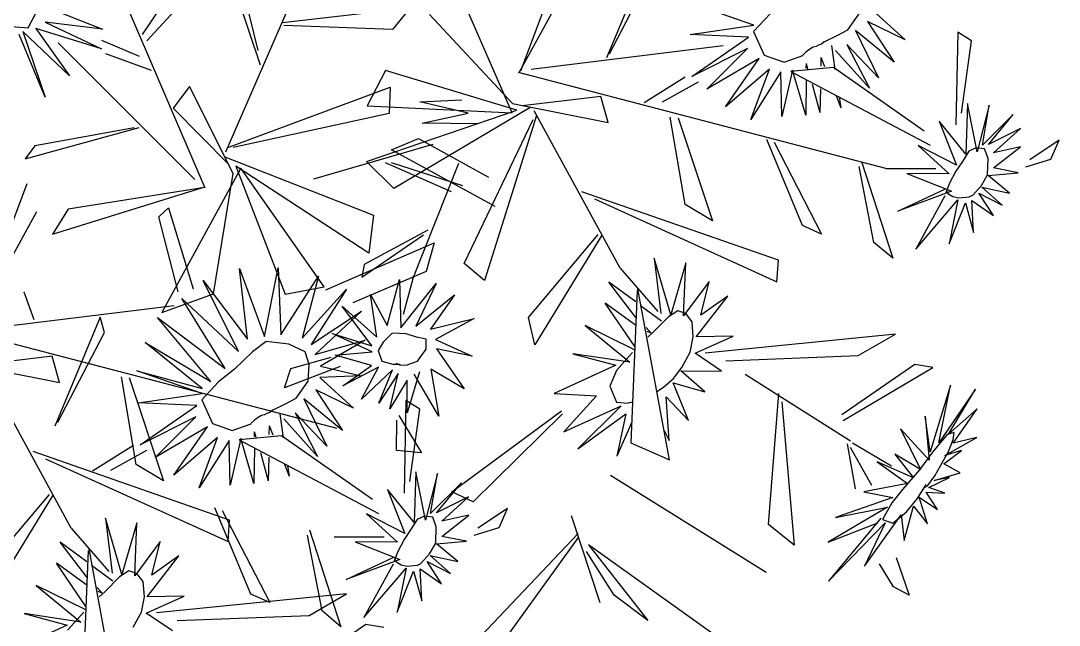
# Model space of a CAD drawing. Header units: millimetres. Extents: x -2729 to 15248, y -12439 to 5292.
# Drawn here: x 3927.3 to 3991.3, y -11001.3 to -10964 of the extents above; entities that cross this region are included whole.
import ezdxf

# ---------------------------------------------------------------- set-up
doc = ezdxf.new("R2010")
doc.units = ezdxf.units.MM

# ---------------------------------------------------------------- blocks, each defined once
blk = doc.blocks.new('aerysty')
at = {"color": 86, "linetype": 'Continuous'}
for p, q in [((-18.673, 3.321, 0.09), (-18.796, 2.225, 0.09)), ((-17.186, 1.346, 0.09), (-18.673, 3.321, 0.09)), ((-18.796, 2.225, 0.09), (-18.077, 0.72, 0.09)), ((-13.112, -4.802, 0.09), (-14.326, -2.398, 0.09)), ((-12.815, -4.82, 0.09), (-12.65, -2.023, 0.09)), ((-15.07, -3.094, 0.09), (-13.027, -5.053, 0.09)), ((-11.997, -6.073, 0.09), (-6.198, -3.302, 0.09)), ((-6.198, -3.302, 0.09), (-6.654, -4.328, 0.09)), ((-13.146, -9.856, 0.09), (-20.061, -4.295, 0.09)), ((-20.061, -4.295, 0.09), (-19.881, -6.332, 0.09)), ((-6.654, -4.328, 0.09), (-11.746, -6.339, 0.09)), ((7.306, -5.445, 0.09), (8.56, -4.411, 0.09)), ((8.56, -4.411, 0.09), (9.813, -4.639, 0.09)), ((-27.412, -4.991, 0.09), (-27.106, -14.852, 0.09)), ((-22.786, -16.103, 0.09), (-22.416, -4.804, 0.09)), ((-12.791, -4.994, 0.09), (-12.994, -12.668, 0.09)), ((9.813, -4.639, 0.09), (7.79, -5.475, 0.09)), ((-19.881, -6.332, 0.09), (-12.805, -10.305, 0.09)), ((-5.758, -6.366, 0.09), (-13.267, -15.458, 0.09)), ((-8.14, -7.533, 0.09), (-5.758, -6.366, 0.09)), ((-12.949, -14.137, 0.09), (-8.14, -7.533, 0.09)), ((-28.944, -9.197, 0.09), (-28.819, -11.794, 0.09)), ((-27.106, -14.852, 0.09), (-28.944, -9.197, 0.09)), ((1.928, -14.05, 0.09), (-1.965, -9.111, 0.09)), ((-1.965, -9.111, 0.09), (-1.804, -10.619, 0.09)), ((-1.804, -10.619, 0.09), (1.584, -13.982, 0.09)), ((11.872, -13.564, 0.09), (7.052, -10.475, 0.09)), ((7.847, -10.577, 0.09), (11.892, -12.557, 0.09)), ((4.121, -20.751, 0.09), (5.131, -11.086, 0.09)), ((-28.819, -11.794, 0.09), (-27.522, -14.708, 0.09)), ((5.64, -11.875, 0.09), (5.789, -18.72, 0.09)), ((-29.691, -12.256, 0.09), (-26.219, -16.712, 0.09)), ((2.413, -12.546, 0.09), (-5.296, -34.666, 0.09)), ((11.892, -12.557, 0.09), (11.872, -13.564, 0.09)), ((-20.425, -16.184, 0.09), (-19.964, -13.618, 0.09)), ((-19.964, -13.618, 0.09), (-12.285, -21.117, 0.09)), ((-3.17, -13.59, 0.09), (-3.389, -14.856, 0.09)), ((-0.079, -19.189, 0.09), (-3.17, -13.59, 0.09)), ((-9.159, -26.439, 0.09), (-7.143, -14.238, 0.09)), ((-7.143, -14.238, 0.09), (-5.988, -14.895, 0.09)), ((-5.988, -14.895, 0.09), (-9.233, -27.327, 0.09)), ((-3.389, -14.856, 0.09), (-0.207, -19.647, 0.09)), ((-37.864, -15.986, 0.09), (-27.091, -15.612, 0.09)), ((-26.883, -15.758, 0.09), (-37.511, -17.574, 0.09)), ((-12.409, -21.1, 0.09), (-20.425, -16.184, 0.09)), ((5.789, -18.72, 0.09), (4.121, -20.751, 0.09)), ((-6.243, -19.64, 0.09), (-6.342, -21.603, 0.09)), ((-2.125, -24.942, 0.09), (-6.243, -19.64, 0.09)), ((-30.543, -21.047, 0.09), (-29.289, -20.013, 0.09)), ((-28.036, -20.242, 0.09), (-30.059, -21.078, 0.09)), ((-29.289, -20.013, 0.09), (-28.036, -20.242, 0.09)), ((-29.086, -23.68, 0.09), (-21.172, -20.839, 0.09)), ((-21.282, -20.685, 0.09), (-28.87, -22.237, 0.09)), ((-6.342, -21.603, 0.09), (-2.365, -25.368, 0.09)), ((-28.87, -22.237, 0.09), (-29.086, -23.68, 0.09)), ((-38.387, -22.488, 0.09), (-38.843, -23.514, 0.09)), ((-11.841, -22.736, 0.09), (-6.716, -32.563, 0.09)), ((-38.843, -23.514, 0.09), (-43.935, -25.525, 0.09)), ((-39.814, -24.713, 0.09), (-39.653, -26.221, 0.09)), ((-35.921, -29.653, 0.09), (-39.814, -24.713, 0.09)), ((-10.783, -24.813, 0.09), (-18.703, -24.477, 0.09)), ((-18.703, -24.477, 0.09), (-17.522, -25.743, 0.09)), ((-37.947, -25.553, 0.09), (-45.456, -34.644, 0.09)), ((-40.329, -26.719, 0.09), (-37.947, -25.553, 0.09)), ((-17.522, -25.743, 0.09), (-10.866, -25.009, 0.09)), ((3.103, -25.107, 0.09), (-4.704, -34.118, 0.09)), ((-1.846, -26.292, 0.09), (0.416, -25.139, 0.09)), ((-39.653, -26.221, 0.09), (-36.265, -29.584, 0.09)), ((-25.977, -29.166, 0.09), (-30.797, -26.078, 0.09)), ((-30.002, -26.179, 0.09), (-25.957, -28.16, 0.09)), ((-2.508, -27.199, 0.09), (0.219, -25.983, 0.09)), ((-45.138, -33.323, 0.09), (-40.329, -26.719, 0.09)), ((-33.728, -36.353, 0.09), (-32.718, -26.688, 0.09)), ((-28.14, -26.567, 0.09), (-28.866, -27.927, 0.09)), ((-26.988, -29.017, 0.09), (-28.14, -26.567, 0.09)), ((-32.209, -27.477, 0.09), (-32.06, -34.323, 0.09)), ((-28.866, -27.927, 0.09), (-27.3, -28.946, 0.09)), ((-25.957, -28.16, 0.09), (-25.977, -29.166, 0.09)), ((-7.093, -33.91, 0.09), (-4.78, -28.353, 0.09)), ((-4.78, -28.353, 0.09), (-3.686, -29.626, 0.09)), ((-41.019, -29.193, 0.09), (-41.238, -30.459, 0.09)), ((-37.928, -34.792, 0.09), (-41.019, -29.193, 0.09)), ((-6.881, -32.277, 0.09), (-17.129, -29.27, 0.09)), ((-17.129, -29.27, 0.09), (-16.959, -30.886, 0.09)), ((-3.686, -29.626, 0.09), (-6.875, -33.336, 0.09)), ((-41.238, -30.459, 0.09), (-38.056, -35.25, 0.09)), ((5.645, -32.093, 0.09), (-1.517, -30.666, 0.09)), ((-1.201, -30.655, 0.09), (4.997, -31.342, 0.09)), ((-16.959, -30.886, 0.09), (-7.206, -32.316, 0.09)), ((-12.963, -31.273, 0.09), (-13.624, -38.532, 0.09)), ((-29.776, -31.732, 0.09), (-37.484, -53.853, 0.09)), ((-18.661, -32.564, 0.09), (-22.794, -35.247, 0.09)), ((-19.507, -32.999, 0.09), (-21.675, -32.257, 0.09)), ((-16.933, -33.136, 0.09), (-18.661, -32.564, 0.09)), ((-12.111, -37.52, 0.09), (-11.689, -32.611, 0.09)), ((-52.153, -32.805, 0.09), (-44.473, -40.304, 0.09)), ((-23.067, -37.074, 0.09), (-16.933, -33.136, 0.09)), ((-19.507, -32.999, 0.09), (-12.002, -34.616, 0.09)), ((-6.651, -32.843, 0.09), (-15.539, -37.077, 0.09)), ((-41.348, -45.625, 0.09), (-39.332, -33.424, 0.09)), ((-39.332, -33.424, 0.09), (-38.176, -34.081, 0.09)), ((-26.493, -33.704, 0.09), (-29.511, -35.812, 0.09)), ((-21.17, -35.667, 0.09), (-16.886, -33.95, 0.09)), ((-16.497, -33.892, 0.09), (-20.435, -35.977, 0.09)), ((-15.085, -39.404, 0.09), (-7.291, -33.463, 0.09)), ((-13.018, -33.635, 0.09), (-14.295, -38.07, 0.09)), ((-12.195, -41.285, 0.09), (-7.585, -33.622, 0.09)), ((-7.291, -33.463, 0.09), (-9.758, -41.557, 0.09)), ((-7.585, -33.622, 0.09), (-2.102, -42.159, 0.09)), ((-5.366, -41.23, 0.09), (-7.093, -33.91, 0.09)), ((-38.176, -34.081, 0.09), (-41.421, -46.513, 0.09)), ((-32.06, -34.323, 0.09), (-33.728, -36.353, 0.09)), ((-28.303, -36.166, 0.09), (-26.323, -34.491, 0.09)), ((-14.489, -38.412, 0.09), (-13.714, -34.024, 0.09)), ((-5.265, -34.637, 0.09), (3.223, -35.391, 0.09)), ((4.298, -36.855, 0.09), (-5.157, -34.628, 0.09)), ((-44.598, -40.286, 0.09), (-52.613, -35.37, 0.09)), ((-29.511, -35.812, 0.09), (-28.303, -36.166, 0.09)), ((-20.435, -35.977, 0.09), (-21.17, -35.667, 0.09)), ((-19.705, -36.14, 0.09), (-19.805, -45.939, 0.09)), ((-17.59, -37.212, 0.09), (-19.705, -36.14, 0.09)), ((-11.934, -36.586, 0.09), (-17.821, -41.514, 0.09)), ((-15.539, -37.077, 0.09), (-15.085, -39.404, 0.09)), ((-24.677, -39.021, 0.09), (-22.964, -37.265, 0.09)), ((-22.964, -37.265, 0.09), (-19.75, -45.61, 0.09)), ((-19.709, -46.826, 0.09), (-17.59, -37.212, 0.09)), ((-13.624, -38.532, 0.09), (-12.111, -37.52, 0.09)), ((-38.431, -38.827, 0.09), (-38.531, -40.79, 0.09)), ((-34.314, -44.129, 0.09), (-38.431, -38.827, 0.09)), ((-19.805, -45.939, 0.09), (-24.677, -39.021, 0.09)), ((-11.833, -39.894, 0.09), (-18.953, -46.712, 0.09)), ((-10.453, -40.753, 0.09), (-11.833, -39.894, 0.09)), ((-39.695, -41.895, 0.09), (-37.433, -40.742, 0.09)), ((-38.531, -40.79, 0.09), (-34.554, -44.555, 0.09)), ((-19.122, -46.992, 0.09), (-10.453, -40.753, 0.09)), ((-40.357, -42.801, 0.09), (-37.63, -41.585, 0.09)), ((-9.758, -41.557, 0.09), (-12.195, -41.285, 0.09)), ((-44.03, -41.922, 0.09), (-38.905, -51.75, 0.09)), ((-29.854, -44.693, 0.09), (-27.117, -42.687, 0.09)), ((-27.117, -42.687, 0.09), (-20.279, -45.822, 0.09)), ((-7.428, -42.609, 0.09), (-10.938, -48.312, 0.09)), ((-10.834, -48.498, 0.09), (-5.704, -42.455, 0.09)), ((-5.704, -42.455, 0.09), (-7.428, -42.609, 0.09)), ((-42.972, -43.999, 0.09), (-50.892, -43.663, 0.09)), ((-49.711, -44.929, 0.09), (-43.055, -44.196, 0.09)), ((-24.256, -47.962, 0.09), (-27.567, -43.9, 0.09)), ((-29.086, -44.293, 0.09), (-36.893, -53.304, 0.09)), ((-19.75, -45.61, 0.09), (-29.854, -44.693, 0.09)), ((-28.236, -44.577, 0.09), (-25.062, -48.146, 0.09)), ((-20.279, -45.822, 0.09), (-17.316, -51.061, 0.09)), ((-32.204, -47.696, 0.09), (-39.366, -46.269, 0.09)), ((-39.05, -46.258, 0.09), (-32.852, -46.945, 0.09)), ((-18.992, -51.141, 0.09), (-19.96, -46.346, 0.09)), ((-32.852, -46.945, 0.09), (-32.204, -47.696, 0.09)), ((-29.601, -53.001, 0.09), (-22.036, -46.908, 0.09)), ((-21.976, -46.817, 0.09), (-27.785, -53.052, 0.09)), ((-9.261, -66.446, 0.09), (-21.98, -46.775, 0.09)), ((-8.546, -48.939, 0.09), (-19.448, -46.946, 0.09)), ((-39.281, -53.096, 0.09), (-36.968, -47.539, 0.09)), ((-36.968, -47.539, 0.09), (-35.875, -48.812, 0.09)), ((-25.062, -48.146, 0.09), (-24.256, -47.962, 0.09)), ((-19.597, -59.274, 0.09), (-21.911, -47.578, 0.09)), ((-5.955, -58.375, 0.09), (-13.771, -48.177, 0.09)), ((-35.875, -48.812, 0.09), (-39.064, -52.522, 0.09)), ((-13.115, -48.781, 0.09), (-4.726, -57.867, 0.09)), ((-34.626, -50.993, 0.09), (-33.551, -52.458, 0.09)), ((-17.316, -51.061, 0.09), (-18.992, -51.141, 0.09)), ((-26.671, -56.989, 0.09), (-21.145, -52.214, 0.09)), ((-21.331, -52.47, 0.09), (-25.68, -56.938, 0.09)), ((-27.785, -53.052, 0.09), (-29.601, -53.001, 0.09)), ((-27.89, -56.041, 0.09), (-37.345, -53.815, 0.09)), ((-17.801, -53.562, 0.09), (-18.516, -56.461, 0.09)), ((-37.454, -53.823, 0.09), (-28.966, -54.577, 0.09)), ((-11.03, -53.974, 0.09), (-16.444, -54.799, 0.09)), ((-17.492, -54.642, 0.09), (-17.971, -57.134, 0.09)), ((-16.255, -55.25, 0.09), (-9.542, -55.258, 0.09)), ((-25.68, -56.938, 0.09), (-26.671, -56.989, 0.09))]:
    blk.add_line(p, q, dxfattribs=at)
at = {"color": 221, "linetype": 'Continuous'}
for p, q in [((-14.398, 1.801, 0.09), (-13.3, 0.461, 0.09)), ((-13.948, 0.481, 0.09), (-14.398, 1.801, 0.09)), ((-13.317, 1.824, 0.09), (-12.813, 0.639, 0.09)), ((-13.3, 0.461, 0.09), (-13.317, 1.824, 0.09)), ((-12.813, 0.639, 0.09), (-12.22, 1.638, 0.09)), ((-12.22, 1.638, 0.09), (-12.473, 0.625, 0.09)), ((-12.473, 0.625, 0.09), (-11.251, 1.332, 0.09)), ((-11.925, 0.658, 0.09), (-10.65, 1.72, 0.09)), ((-11.251, 1.332, 0.09), (-11.925, 0.658, 0.09)), ((-10.65, 1.72, 0.09), (-10.74, 0.579, 0.09)), ((-10.284, 0.333, 0.09), (-8.262, 1.353, 0.09)), ((-8.262, 1.353, 0.09), (-9.356, 0.345, 0.09)), ((-16.047, 1.181, 0.09), (-13.948, 0.481, 0.09)), ((-14.835, 0.141, 0.09), (-16.047, 1.181, 0.09)), ((-10.74, 0.579, 0.09), (-9.448, 1.02, 0.09)), ((-9.448, 1.02, 0.09), (-10.284, 0.333, 0.09)), ((-18.722, 0.03, 0.09), (-14.835, 0.141, 0.09)), ((-15.787, -0.405, 0.09), (-18.722, 0.03, 0.09)), ((-9.356, 0.345, 0.09), (-6.789, 0.394, 0.09)), ((-6.789, 0.394, 0.09), (-9.07, -0.205, 0.09)), ((-20.736, -1.301, 0.09), (-15.787, -0.405, 0.09)), ((-13.008, -0.601, 0.09), (-14.925, -2.556, 0.09)), ((-12.941, -2.914, 0.09), (-13.008, -0.601, 0.09)), ((-12.506, -0.502, 0.09), (-12.941, -2.914, 0.09)), ((-11.925, -2.263, 0.09), (-12.506, -0.502, 0.09)), ((-11.842, -0.42, 0.09), (-11.925, -2.263, 0.09)), ((-10.434, -2.84, 0.09), (-11.842, -0.42, 0.09)), ((-11.051, -0.298, 0.09), (-10.434, -2.84, 0.09)), ((-8.954, -2.023, 0.09), (-11.051, -0.298, 0.09)), ((-10.589, -0.533, 0.09), (-8.954, -2.023, 0.09)), ((-6.483, -1.791, 0.09), (-10.589, -0.533, 0.09)), ((-5.834, -0.365, 0.09), (-9.839, -0.405, 0.09)), ((-9.839, -0.405, 0.09), (-6.483, -1.791, 0.09)), ((-9.07, -0.205, 0.09), (-5.834, -0.365, 0.09)), ((-15.693, -0.779, 0.09), (-20.736, -1.301, 0.09)), ((-18.732, -2.651, 0.09), (-16.042, -0.766, 0.09)), ((-14.914, -0.819, 0.09), (-18.732, -2.651, 0.09)), ((-17.216, -3.135, 0.09), (-14.914, -0.819, 0.09)), ((-14.215, -0.875, 0.09), (-17.216, -3.135, 0.09)), ((-14.925, -2.556, 0.09), (-14.215, -0.875, 0.09)), ((3.691, -5.428, 0.09), (4.334, -6.944, 0.09)), ((3.719, -7.042, 0.09), (3.691, -5.428, 0.09)), ((4.334, -6.944, 0.09), (4.523, -5.323, 0.09)), ((4.523, -5.323, 0.09), (4.75, -6.992, 0.09)), ((4.75, -6.992, 0.09), (5.383, -5.367, 0.09)), ((5.383, -5.367, 0.09), (5.556, -7.07, 0.09)), ((5.556, -7.07, 0.09), (6.737, -5.623, 0.09)), ((6.737, -5.623, 0.09), (6.136, -7.045, 0.09)), ((2.141, -5.869, 0.09), (3.719, -7.042, 0.09)), ((3.384, -7.299, 0.09), (2.141, -5.869, 0.09)), ((6.136, -7.045, 0.09), (8.146, -6.387, 0.09)), ((8.146, -6.387, 0.09), (6.913, -7.577, 0.09)), ((0.713, -6.723, 0.09), (3.384, -7.299, 0.09)), ((3.267, -7.779, 0.09), (0.713, -6.723, 0.09)), ((6.913, -7.577, 0.09), (9.085, -7.037, 0.09)), ((9.085, -7.037, 0.09), (7.157, -8.12, 0.09)), ((-0.704, -8.248, 0.09), (3.267, -7.779, 0.09)), ((3.031, -8.581, 0.09), (-0.704, -8.248, 0.09)), ((9.563, -7.883, 0.09), (6.921, -8.409, 0.09)), ((7.157, -8.12, 0.09), (9.563, -7.883, 0.09)), ((3.502, -8.403, 0.09), (0.632, -10.473, 0.09)), ((0.632, -10.473, 0.09), (3.364, -8.816, 0.09)), ((2.862, -11.304, 0.09), (3.502, -8.403, 0.09)), ((3.354, -8.686, 0.09), (3.26, -8.513, 0.09)), ((5.895, -8.941, 0.09), (6.664, -11.45, 0.09)), ((8.537, -10.602, 0.09), (5.895, -8.941, 0.09)), ((6.398, -8.44, 0.09), (8.537, -10.602, 0.09)), ((9.207, -9.436, 0.09), (6.398, -8.44, 0.09)), ((6.921, -8.409, 0.09), (9.207, -9.436, 0.09)), ((4.309, -9.124, 0.09), (2.862, -11.304, 0.09)), ((4.702, -11.693, 0.09), (4.309, -9.124, 0.09)), ((4.998, -9.04, 0.09), (4.702, -11.693, 0.09)), ((6.664, -11.45, 0.09), (4.998, -9.04, 0.09)), ((2.413, -12.546, 0.09), (4.127, -9.983, 0.09)), ((-17.294, -14.001, 0.09), (-15.896, -16.081, 0.09)), ((-16.851, -15.954, 0.09), (-17.294, -14.001, 0.09)), ((-15.014, -16.093, 0.09), (-13.632, -14.008, 0.09)), ((-13.632, -14.008, 0.09), (-13.625, -15.975, 0.09)), ((-18.992, -14.294, 0.09), (-16.851, -15.954, 0.09)), ((-18.653, -14.899, 0.09), (-18.992, -14.294, 0.09)), ((-15.896, -16.081, 0.09), (-15.27, -14.156, 0.09)), ((-15.27, -14.156, 0.09), (-15.014, -16.093, 0.09)), ((-13.625, -15.975, 0.09), (-11.445, -14.602, 0.09)), ((-11.445, -14.602, 0.09), (-12.754, -16.48, 0.09)), ((8.141, -15.782, 0.09), (8.445, -18.854, 0.09)), ((9.318, -18.555, 0.09), (8.141, -15.782, 0.09)), ((9.665, -15.976, 0.09), (9.318, -18.555, 0.09)), ((10.089, -18.767, 0.09), (9.665, -15.976, 0.09)), ((-19.331, -16.855, 0.09), (-21.582, -16.442, 0.09)), ((-19.105, -17.434, 0.09), (-21.582, -16.442, 0.09)), ((-12.754, -16.48, 0.09), (-9.57, -16.263, 0.09)), ((-9.57, -16.263, 0.09), (-11.478, -16.993, 0.09)), ((5.951, -16.155, 0.09), (6.733, -19.19, 0.09)), ((7.425, -18.811, 0.09), (5.951, -16.155, 0.09)), ((6.806, -16.048, 0.09), (7.425, -18.811, 0.09)), ((8.445, -18.854, 0.09), (6.806, -16.048, 0.09)), ((-11.478, -16.993, 0.09), (-9.473, -17.721, 0.09)), ((4.455, -17.646, 0.09), (3.968, -16.947, 0.09)), ((4.467, -17.397, 0.09), (3.968, -16.947, 0.09)), ((-22.554, -18.705, 0.09), (-19.105, -17.434, 0.09)), ((-18.863, -17.937, 0.09), (-22.554, -18.705, 0.09)), ((-22.171, -19.99, 0.09), (-18.863, -17.937, 0.09)), ((-9.473, -17.721, 0.09), (-12.107, -17.845, 0.09)), ((-12.107, -17.845, 0.09), (-9.315, -19.555, 0.09)), ((4.197, -19.233, 0.09), (3.01, -17.85, 0.09)), ((4.251, -18.642, 0.09), (3.01, -17.85, 0.09)), ((-12.488, -18.547, 0.09), (-10.155, -21.327, 0.09)), ((-9.315, -19.555, 0.09), (-12.488, -18.547, 0.09)), ((4.19, -19.667, 0.09), (2.393, -18.495, 0.09)), ((2.393, -18.495, 0.09), (4.249, -20.714, 0.09)), ((5.753, -18.553, 0.09), (6.859, -19.547, 0.09)), ((-16.331, -19.015, 0.09), (-17.845, -22.214, 0.09)), ((-15.975, -22.561, 0.09), (-16.331, -19.015, 0.09)), ((-15.527, -19.188, 0.09), (-15.975, -22.561, 0.09)), ((-14.108, -18.915, 0.09), (-14.16, -19.175, 0.09)), ((-13.991, -19.368, 0.09), (-14.108, -18.915, 0.09)), ((-13.048, -20.424, 0.09), (-13.115, -18.796, 0.09)), ((-10.155, -21.327, 0.09), (-12.753, -19.089, 0.09)), ((5.521, -19.172, 0.09), (5.874, -19.678, 0.09)), ((-19.206, -19.56, 0.09), (-22.171, -19.99, 0.09)), ((-20.543, -21.811, 0.09), (-19.206, -19.56, 0.09)), ((-16.955, -19.616, 0.09), (-20.543, -21.811, 0.09)), ((-17.845, -22.214, 0.09), (-16.955, -19.616, 0.09)), ((-15.358, -19.292, 0.09), (-14.146, -22.289, 0.09)), ((-11.841, -22.736, 0.09), (-12.762, -19.318, 0.09)), ((1.489, -19.665, 0.09), (3.744, -21.255, 0.09)), ((4.249, -20.714, 0.09), (1.489, -19.665, 0.09)), ((5.427, -19.392, 0.09), (5.874, -19.678, 0.09)), ((-14.224, -19.987, 0.09), (-14.146, -22.289, 0.09)), ((-13.823, -20.233, 0.09), (-12.948, -22.828, 0.09)), ((4.82, -20.078, 0.09), (5.053, -20.231, 0.09)), ((4.824, -19.963, 0.09), (5.053, -20.231, 0.09)), ((-34.158, -21.03, 0.09), (-33.515, -22.546, 0.09)), ((-34.13, -22.644, 0.09), (-34.158, -21.03, 0.09)), ((-33.515, -22.546, 0.09), (-33.326, -20.926, 0.09)), ((-33.326, -20.926, 0.09), (-33.099, -22.594, 0.09)), ((-33.099, -22.594, 0.09), (-32.466, -20.969, 0.09)), ((-32.466, -20.969, 0.09), (-32.293, -22.672, 0.09)), ((-13.033, -20.78, 0.09), (-12.948, -22.828, 0.09)), ((-35.708, -21.472, 0.09), (-34.13, -22.644, 0.09)), ((-34.465, -22.901, 0.09), (-35.708, -21.472, 0.09)), ((-32.293, -22.672, 0.09), (-31.112, -21.226, 0.09)), ((-31.112, -21.226, 0.09), (-31.713, -22.647, 0.09)), ((0.282, -21.157, 0.09), (3.502, -21.939, 0.09)), ((3.744, -21.255, 0.09), (0.282, -21.157, 0.09)), ((-37.136, -22.325, 0.09), (-34.465, -22.901, 0.09)), ((-34.582, -23.382, 0.09), (-37.136, -22.325, 0.09)), ((-31.713, -22.647, 0.09), (-29.703, -21.99, 0.09)), ((-29.703, -21.99, 0.09), (-30.936, -23.179, 0.09)), ((3.502, -21.939, 0.09), (0.055, -22.886, 0.09)), ((-30.936, -23.179, 0.09), (-28.764, -22.639, 0.09)), ((-28.764, -22.639, 0.09), (-30.692, -23.722, 0.09)), ((0.055, -22.886, 0.09), (3.702, -22.82, 0.09)), ((3.702, -22.82, 0.09), (0.319, -24.454, 0.09)), ((-38.553, -23.85, 0.09), (-34.582, -23.382, 0.09)), ((-28.286, -23.485, 0.09), (-30.928, -24.012, 0.09)), ((-30.692, -23.722, 0.09), (-28.286, -23.485, 0.09)), ((-34.818, -24.183, 0.09), (-38.553, -23.85, 0.09)), ((-34.347, -24.006, 0.09), (-37.217, -26.075, 0.09)), ((-34.987, -26.906, 0.09), (-34.347, -24.006, 0.09)), ((-34.495, -24.288, 0.09), (-34.589, -24.115, 0.09)), ((-31.451, -24.042, 0.09), (-29.312, -26.205, 0.09)), ((-28.642, -25.039, 0.09), (-31.451, -24.042, 0.09)), ((-30.928, -24.012, 0.09), (-28.642, -25.039, 0.09)), ((0.319, -24.454, 0.09), (3.808, -23.776, 0.09)), ((3.808, -23.776, 0.09), (0.466, -25.651, 0.09)), ((0.466, -25.651, 0.09), (4.425, -24.108, 0.09)), ((4.425, -24.108, 0.09), (2.552, -27.173, 0.09)), ((2.552, -27.173, 0.09), (5.222, -24.237, 0.09)), ((5.222, -24.237, 0.09), (4.144, -28.38, 0.09)), ((-37.217, -26.075, 0.09), (-34.485, -24.418, 0.09)), ((-33.54, -24.726, 0.09), (-34.987, -26.906, 0.09)), ((-33.147, -27.295, 0.09), (-33.54, -24.726, 0.09)), ((-32.851, -24.643, 0.09), (-33.147, -27.295, 0.09)), ((-31.185, -27.053, 0.09), (-32.851, -24.643, 0.09)), ((-31.954, -24.543, 0.09), (-31.185, -27.053, 0.09)), ((-29.312, -26.205, 0.09), (-31.954, -24.543, 0.09)), ((-35.436, -28.148, 0.09), (-33.722, -25.585, 0.09)), ((-23.394, -26.579, 0.09), (-23.526, -28.965, 0.09)), ((-22.292, -29.372, 0.09), (-23.394, -26.579, 0.09)), ((-25.651, -26.944, 0.09), (-24.348, -29.64, 0.09)), ((-23.526, -28.965, 0.09), (-25.651, -26.944, 0.09)), ((-21.436, -27.296, 0.09), (-22.292, -29.372, 0.09)), ((-21.826, -29.743, 0.09), (-21.436, -27.296, 0.09)), ((-26.577, -28.672, 0.09), (-24.894, -29.791, 0.09)), ((-24.057, -29.455, 0.09), (-26.577, -28.672, 0.09)), ((-19.431, -28.485, 0.09), (-21.826, -29.743, 0.09)), ((-21.482, -30.368, 0.09), (-19.431, -28.485, 0.09)), ((-26.968, -29.694, 0.09), (-24.863, -30.481, 0.09)), ((-24.894, -29.791, 0.09), (-26.968, -29.694, 0.09)), ((-27.04, -30.46, 0.09), (-24.874, -30.903, 0.09)), ((-24.863, -30.481, 0.09), (-27.04, -30.46, 0.09)), ((-21.822, -31.209, 0.09), (-18.896, -30.303, 0.09)), ((-18.896, -30.303, 0.09), (-21.482, -30.368, 0.09)), ((-29.708, -31.384, 0.09), (-29.404, -34.456, 0.09)), ((-28.531, -34.158, 0.09), (-29.708, -31.384, 0.09)), ((-24.874, -30.903, 0.09), (-27.442, -31.482, 0.09)), ((-18.935, -31.637, 0.09), (-21.822, -31.209, 0.09)), ((-31.898, -31.758, 0.09), (-31.116, -34.793, 0.09)), ((-30.424, -34.413, 0.09), (-31.898, -31.758, 0.09)), ((-31.043, -31.65, 0.09), (-30.424, -34.413, 0.09)), ((-29.404, -34.456, 0.09), (-31.043, -31.65, 0.09)), ((-28.184, -31.578, 0.09), (-28.531, -34.158, 0.09)), ((-27.76, -34.369, 0.09), (-28.184, -31.578, 0.09)), ((-27.442, -31.482, 0.09), (-25.215, -31.717, 0.09)), ((-25.215, -31.717, 0.09), (-27.398, -32.891, 0.09)), ((-22.422, -31.921, 0.09), (-18.935, -31.637, 0.09)), ((-20.003, -33.648, 0.09), (-22.422, -31.921, 0.09)), ((-33.394, -33.248, 0.09), (-33.881, -32.55, 0.09)), ((-33.382, -32.999, 0.09), (-33.881, -32.55, 0.09)), ((-26.258, -32.311, 0.09), (-27.76, -34.369, 0.09)), ((-27.398, -32.891, 0.09), (-25.369, -32.123, 0.09)), ((-27.164, -34.717, 0.09), (-26.258, -32.311, 0.09)), ((-25.369, -32.123, 0.09), (-26.093, -34.351, 0.09)), ((-26.093, -34.351, 0.09), (-24.657, -32.57, 0.09)), ((-24.657, -32.57, 0.09), (-25.072, -35.25, 0.09)), ((-45.821, -33.195, 0.09), (-45.814, -35.161, 0.09)), ((-25.072, -35.25, 0.09), (-24.356, -32.791, 0.09)), ((-24.356, -32.791, 0.09), (-23.334, -35.672, 0.09)), ((-23.729, -32.837, 0.09), (-21.764, -34.627, 0.09)), ((-23.334, -35.672, 0.09), (-23.729, -32.837, 0.09)), ((-22.777, -32.709, 0.09), (-20.003, -33.648, 0.09)), ((-21.764, -34.627, 0.09), (-22.777, -32.709, 0.09)), ((-45.814, -35.161, 0.09), (-43.633, -33.788, 0.09)), ((-43.633, -33.788, 0.09), (-44.942, -35.666, 0.09)), ((-33.652, -34.835, 0.09), (-34.839, -33.452, 0.09)), ((-33.598, -34.245, 0.09), (-34.839, -33.452, 0.09)), ((-24.277, -33.325, 0.09), (-27.164, -34.717, 0.09)), ((-26.74, -35.39, 0.09), (-24.277, -33.325, 0.09)), ((-33.659, -35.27, 0.09), (-35.456, -34.097, 0.09)), ((-35.456, -34.097, 0.09), (-33.6, -36.316, 0.09)), ((-32.096, -34.155, 0.09), (-30.99, -35.15, 0.09)), ((-22.927, -34.511, 0.09), (-26.74, -35.39, 0.09)), ((-26.369, -35.945, 0.09), (-22.927, -34.511, 0.09)), ((-32.422, -34.995, 0.09), (-31.975, -35.28, 0.09)), ((-32.328, -34.774, 0.09), (-31.975, -35.28, 0.09)), ((-9.293, -34.947, 0.09), (-11.212, -37.874, 0.09)), ((-44.942, -35.666, 0.09), (-41.759, -35.449, 0.09)), ((-41.759, -35.449, 0.09), (-43.666, -36.179, 0.09)), ((-36.36, -35.268, 0.09), (-34.105, -36.858, 0.09)), ((-33.6, -36.316, 0.09), (-36.36, -35.268, 0.09)), ((-33.029, -35.681, 0.09), (-32.796, -35.833, 0.09)), ((-33.025, -35.566, 0.09), (-32.796, -35.833, 0.09)), ((-11.212, -37.874, 0.09), (-9.101, -35.859, 0.09)), ((-9.101, -35.859, 0.09), (-10.183, -38.724, 0.09)), ((-43.666, -36.179, 0.09), (-41.662, -36.907, 0.09)), ((-22.328, -36.039, 0.09), (-26.369, -35.945, 0.09)), ((-26.339, -36.622, 0.09), (-22.328, -36.039, 0.09)), ((-41.662, -36.907, 0.09), (-44.295, -37.031, 0.09)), ((-44.295, -37.031, 0.09), (-41.504, -38.741, 0.09)), ((-37.567, -36.76, 0.09), (-34.347, -37.542, 0.09)), ((-34.105, -36.858, 0.09), (-37.567, -36.76, 0.09)), ((-22.619, -37.922, 0.09), (-26.339, -36.622, 0.09)), ((-10.183, -38.724, 0.09), (-8.645, -36.643, 0.09)), ((-44.677, -37.733, 0.09), (-42.344, -40.513, 0.09)), ((-41.504, -38.741, 0.09), (-44.677, -37.733, 0.09)), ((-34.347, -37.542, 0.09), (-37.794, -38.488, 0.09)), ((-48.52, -38.202, 0.09), (-50.033, -41.401, 0.09)), ((-48.164, -41.747, 0.09), (-48.52, -38.202, 0.09)), ((-47.716, -38.374, 0.09), (-48.164, -41.747, 0.09)), ((-46.297, -38.101, 0.09), (-46.348, -38.361, 0.09)), ((-46.18, -38.555, 0.09), (-46.297, -38.101, 0.09)), ((-45.237, -39.61, 0.09), (-45.304, -37.982, 0.09)), ((-42.344, -40.513, 0.09), (-44.942, -38.276, 0.09)), ((-37.794, -38.488, 0.09), (-34.147, -38.423, 0.09)), ((-34.147, -38.423, 0.09), (-37.53, -40.057, 0.09)), ((-26.912, -37.834, 0.09), (-22.619, -37.922, 0.09)), ((-23.574, -40.264, 0.09), (-26.912, -37.834, 0.09)), ((-49.144, -38.802, 0.09), (-52.731, -40.998, 0.09)), ((-50.033, -41.401, 0.09), (-49.144, -38.802, 0.09)), ((-47.546, -38.478, 0.09), (-46.334, -41.475, 0.09)), ((-44.03, -41.922, 0.09), (-44.951, -38.504, 0.09)), ((-27.562, -38.618, 0.09), (-23.574, -40.264, 0.09)), ((-24.93, -42.243, 0.09), (-27.562, -38.618, 0.09)), ((-46.413, -39.173, 0.09), (-46.334, -41.475, 0.09)), ((-46.012, -39.419, 0.09), (-45.137, -42.014, 0.09)), ((-37.53, -40.057, 0.09), (-34.041, -39.378, 0.09)), ((-34.041, -39.378, 0.09), (-37.383, -41.254, 0.09)), ((-37.383, -41.254, 0.09), (-33.424, -39.711, 0.09)), ((-33.424, -39.711, 0.09), (-35.297, -42.776, 0.09)), ((-30.553, -39.515, 0.09), (-28.456, -44.146, 0.09)), ((-30.257, -44.747, 0.09), (-30.553, -39.515, 0.09)), ((-29.226, -39.426, 0.09), (-26.808, -43.679, 0.09)), ((-28.456, -44.146, 0.09), (-29.226, -39.426, 0.09)), ((-28.289, -39.394, 0.09), (-24.93, -42.243, 0.09)), ((-26.808, -43.679, 0.09), (-28.289, -39.394, 0.09)), ((-45.222, -39.966, 0.09), (-45.137, -42.014, 0.09)), ((-35.297, -42.776, 0.09), (-32.627, -39.839, 0.09)), ((-32.627, -39.839, 0.09), (-33.705, -43.983, 0.09)), ((-33.705, -43.983, 0.09), (-32.372, -40.023, 0.09)), ((-32.372, -40.023, 0.09), (-31.969, -44.514, 0.09)), ((-31.969, -44.514, 0.09), (-31.71, -39.822, 0.09)), ((-31.71, -39.822, 0.09), (-30.257, -44.747, 0.09)), ((-18.407, -56.86, 0.09), (-19.621, -60.931, 0.09)), ((-18.98, -60.649, 0.09), (-18.407, -56.86, 0.09)), ((-20.889, -57.571, 0.09), (-20.212, -61.481, 0.09)), ((-19.621, -60.931, 0.09), (-20.889, -57.571, 0.09)), ((-17.371, -57.479, 0.09), (-18.98, -60.649, 0.09)), ((-18.16, -61.152, 0.09), (-17.371, -57.479, 0.09)), ((-22.819, -58.085, 0.09), (-20.513, -61.569, 0.09)), ((-20.212, -61.481, 0.09), (-22.819, -58.085, 0.09))]:
    blk.add_line(p, q, dxfattribs=at)
at = {"color": 50, "linetype": 'Continuous'}
for p, q in [((-15.719, -0.651, 0.09), (-15.536, 0.006, 0.09)), ((-15.536, 0.006, 0.09), (-14.493, 0.318, 0.09)), ((-14.493, 0.318, 0.09), (-13.442, 0.419, 0.09)), ((-13.442, 0.419, 0.09), (-12.412, 0.369, 0.09)), ((-12.672, 0.379, 0.09), (-12.43, 0.488, 0.09)), ((-12.43, 0.488, 0.09), (-11.674, 0.537, 0.09)), ((-11.674, 0.537, 0.09), (-10.925, 0.474, 0.09)), ((-10.925, 0.474, 0.09), (-9.965, 0.388, 0.09)), ((-9.965, 0.388, 0.09), (-9.168, 0.219, 0.09)), ((-9.168, 0.219, 0.09), (-8.782, 0.038, 0.09)), ((-8.782, 0.038, 0.09), (-9.132, -0.25, 0.09)), ((-11.886, -0.474, 0.09), (-13.488, -0.658, 0.09)), ((-10.542, -0.409, 0.09), (-11.886, -0.474, 0.09)), ((-9.132, -0.25, 0.09), (-10.542, -0.409, 0.09)), ((-14.541, -0.74, 0.09), (-15.719, -0.651, 0.09)), ((-13.488, -0.658, 0.09), (-14.541, -0.74, 0.09)), ((3.407, -7.809, 0.09), (3.821, -7.305, 0.09)), ((3.821, -7.305, 0.09), (4.03, -7.188, 0.09)), ((4.03, -7.188, 0.09), (4.821, -7.077, 0.09)), ((4.821, -7.077, 0.09), (5.577, -7.128, 0.09)), ((5.577, -7.128, 0.09), (6.435, -7.664, 0.09)), ((6.435, -7.664, 0.09), (6.797, -8.168, 0.09)), ((3.26, -8.513, 0.09), (3.281, -8.16, 0.09)), ((3.281, -8.16, 0.09), (3.407, -7.809, 0.09)), ((6.797, -8.168, 0.09), (6.567, -8.637, 0.09)), ((3.838, -8.779, 0.09), (3.181, -8.639, 0.09)), ((4.67, -8.875, 0.09), (3.838, -8.779, 0.09)), ((5.389, -8.869, 0.09), (4.67, -8.875, 0.09)), ((6.142, -8.891, 0.09), (5.389, -8.869, 0.09)), ((6.567, -8.637, 0.09), (6.142, -8.891, 0.09)), ((-16.893, -16.617, 0.09), (-16.452, -16.415, 0.09)), ((-16.452, -16.415, 0.09), (-15.652, -16.213, 0.09)), ((-15.652, -16.213, 0.09), (-14.799, -16.157, 0.09)), ((-14.799, -16.157, 0.09), (-13.733, -16.254, 0.09)), ((-13.733, -16.254, 0.09), (-12.847, -16.627, 0.09)), ((-12.847, -16.627, 0.09), (-12.108, -17.202, 0.09)), ((-12.108, -17.202, 0.09), (-11.906, -17.819, 0.09)), ((-18.826, -18.316, 0.09), (-18.487, -17.687, 0.09)), ((-18.279, -17.5, 0.09), (-18.487, -17.687, 0.09)), ((-11.906, -17.819, 0.09), (-12.045, -18.322, 0.09)), ((-18.248, -19.204, 0.09), (-18.826, -18.316, 0.09)), ((-12.045, -18.322, 0.09), (-12.679, -18.592, 0.09)), ((-17.205, -19.415, 0.09), (-18.248, -19.204, 0.09)), ((-15.727, -19.2, 0.09), (-16.015, -19.242, 0.09)), ((-14.41, -18.945, 0.09), (-13.953, -18.831, 0.09)), ((-12.679, -18.592, 0.09), (-13.953, -18.831, 0.09)), ((-16.015, -19.242, 0.09), (-17.205, -19.415, 0.09)), ((6.783, -20.059, 0.09), (7.556, -19.618, 0.09)), ((7.556, -19.618, 0.09), (8.207, -19.266, 0.09)), ((8.207, -19.266, 0.09), (9.499, -19.246, 0.09)), ((6.125, -20.451, 0.09), (5.924, -20.55, 0.09)), ((6.27, -20.326, 0.09), (6.125, -20.451, 0.09)), ((6.419, -20.243, 0.09), (6.27, -20.326, 0.09)), ((6.566, -20.121, 0.09), (6.419, -20.243, 0.09)), ((6.783, -20.059, 0.09), (6.566, -20.121, 0.09)), ((4.367, -21.431, 0.09), (5.36, -20.692, 0.09)), ((5.365, -20.713, 0.09), (5.36, -20.692, 0.09)), ((5.649, -20.634, 0.09), (5.365, -20.713, 0.09)), ((5.924, -20.55, 0.09), (5.649, -20.634, 0.09)), ((4.044, -22.681, 0.09), (4.367, -21.431, 0.09)), ((-34.442, -23.411, 0.09), (-34.028, -22.907, 0.09)), ((-34.028, -22.907, 0.09), (-33.819, -22.791, 0.09)), ((-33.819, -22.791, 0.09), (-33.028, -22.679, 0.09)), ((-33.028, -22.679, 0.09), (-32.272, -22.731, 0.09)), ((-32.272, -22.731, 0.09), (-31.414, -23.267, 0.09)), ((4.893, -24.04, 0.09), (4.044, -22.681, 0.09)), ((-34.568, -23.762, 0.09), (-34.442, -23.411, 0.09)), ((-31.414, -23.267, 0.09), (-31.052, -23.77, 0.09)), ((-34.011, -24.381, 0.09), (-34.668, -24.242, 0.09)), ((-34.589, -24.115, 0.09), (-34.568, -23.762, 0.09)), ((-31.282, -24.24, 0.09), (-31.707, -24.494, 0.09)), ((-31.052, -23.77, 0.09), (-31.282, -24.24, 0.09)), ((6.393, -23.803, 0.09), (4.893, -24.04, 0.09)), ((-33.179, -24.477, 0.09), (-34.011, -24.381, 0.09)), ((-32.46, -24.472, 0.09), (-33.179, -24.477, 0.09)), ((-31.707, -24.494, 0.09), (-32.46, -24.472, 0.09)), ((-24.109, -30.328, 0.09), (-23.572, -29.919, 0.09)), ((-23.572, -29.919, 0.09), (-22.656, -29.889, 0.09)), ((-22.656, -29.889, 0.09), (-22.137, -30.243, 0.09)), ((-24.565, -31.083, 0.09), (-24.309, -30.71, 0.09)), ((-24.4, -30.948, 0.09), (-24.367, -30.674, 0.09)), ((-24.367, -30.674, 0.09), (-24.109, -30.328, 0.09)), ((-22.137, -30.243, 0.09), (-22.367, -30.804, 0.09)), ((-24.798, -31.739, 0.09), (-24.565, -31.083, 0.09)), ((-22.367, -30.804, 0.09), (-22.558, -31.443, 0.09)), ((-24.361, -32.303, 0.09), (-24.798, -31.739, 0.09)), ((-22.558, -31.443, 0.09), (-23.003, -32.184, 0.09)), ((-23.767, -32.338, 0.09), (-24.361, -32.303, 0.09)), ((-23.003, -32.184, 0.09), (-23.767, -32.338, 0.09)), ((-31.066, -35.662, 0.09), (-30.293, -35.22, 0.09)), ((-30.293, -35.22, 0.09), (-29.642, -34.869, 0.09)), ((-29.642, -34.869, 0.09), (-28.35, -34.849, 0.09)), ((-28.35, -34.849, 0.09), (-27.47, -35.363, 0.09)), ((-46.988, -35.343, 0.09), (-45.922, -35.441, 0.09)), ((-45.922, -35.441, 0.09), (-45.036, -35.814, 0.09)), ((-45.036, -35.814, 0.09), (-44.296, -36.389, 0.09)), ((-31.43, -35.845, 0.09), (-31.579, -35.928, 0.09)), ((-31.283, -35.723, 0.09), (-31.43, -35.845, 0.09)), ((-31.066, -35.662, 0.09), (-31.283, -35.723, 0.09)), ((-27.47, -35.363, 0.09), (-26.951, -36.005, 0.09)), ((-44.296, -36.389, 0.09), (-44.095, -37.005, 0.09)), ((-33.482, -37.034, 0.09), (-32.489, -36.294, 0.09)), ((-32.484, -36.315, 0.09), (-32.489, -36.294, 0.09)), ((-32.2, -36.236, 0.09), (-32.484, -36.315, 0.09)), ((-31.925, -36.152, 0.09), (-32.2, -36.236, 0.09)), ((-31.724, -36.053, 0.09), (-31.925, -36.152, 0.09)), ((-31.579, -35.928, 0.09), (-31.724, -36.053, 0.09)), ((-26.951, -36.005, 0.09), (-27.125, -37.102, 0.09)), ((-44.095, -37.005, 0.09), (-44.234, -37.508, 0.09)), ((-33.805, -38.283, 0.09), (-33.482, -37.034, 0.09)), ((-27.125, -37.102, 0.09), (-27.771, -38.357, 0.09)), ((-44.867, -37.778, 0.09), (-46.142, -38.017, 0.09)), ((-44.234, -37.508, 0.09), (-44.867, -37.778, 0.09)), ((-48.203, -38.428, 0.09), (-49.394, -38.601, 0.09)), ((-47.916, -38.386, 0.09), (-48.203, -38.428, 0.09)), ((-46.599, -38.131, 0.09), (-46.142, -38.017, 0.09)), ((-32.956, -39.643, 0.09), (-33.805, -38.283, 0.09)), ((-27.771, -38.357, 0.09), (-28.763, -38.695, 0.09)), ((-30.272, -39.033, 0.09), (-31.456, -39.406, 0.09)), ((-28.763, -38.695, 0.09), (-30.272, -39.033, 0.09)), ((-31.456, -39.406, 0.09), (-32.956, -39.643, 0.09)), ((-20.59, -62.672, 0.09), (-19.854, -61.342, 0.09)), ((-19.854, -61.342, 0.09), (-18.26, -61.507, 0.09))]:
    blk.add_line(p, q, dxfattribs=at)

msp = doc.modelspace()

# ---------------------------------------------------------------- block references
at = {"xscale": -1, "rotation": 236.1532349929076}
msp.add_blockref('aerysty', (3989.722, -10982.087, 0.246), dxfattribs=at)

doc.saveas('drawing.dxf')
